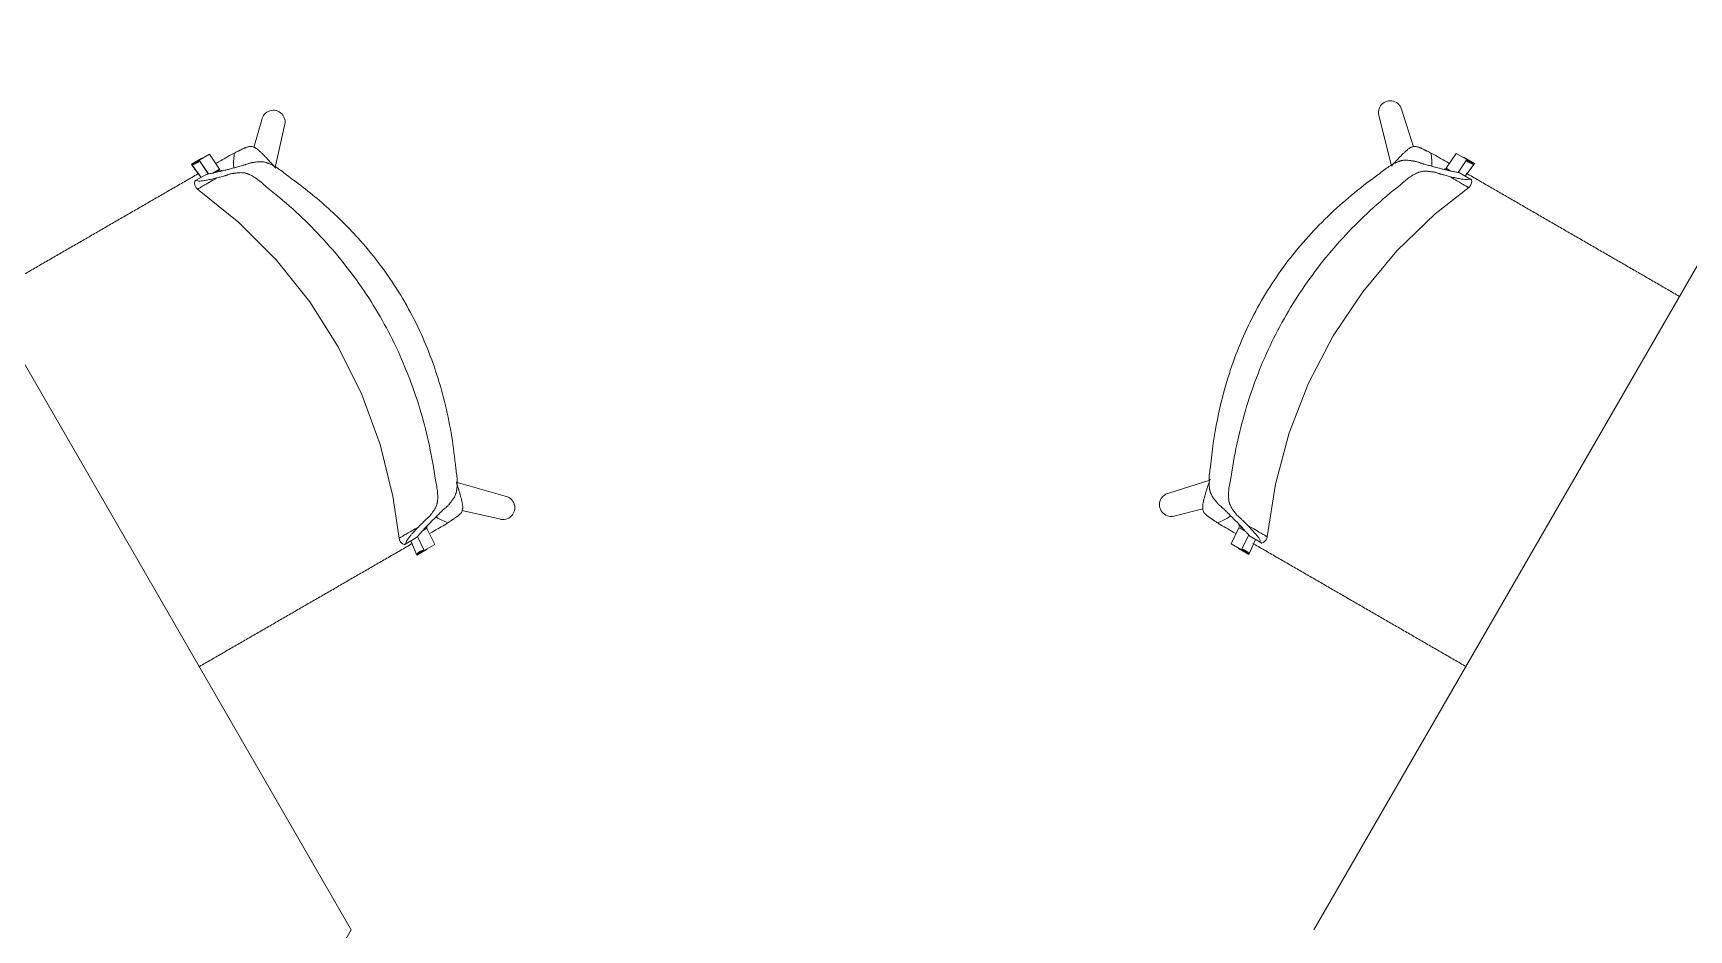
# Model space of a CAD drawing. Header units: millimetres. Extents: x 155927 to 326028, y -36033 to 97293.
# Drawn here: x 176197 to 178037, y 18002 to 18998 of the extents above; entities that cross this region are included whole.
import ezdxf

# ---------------------------------------------------------------- set-up
doc = ezdxf.new("R2010")
doc.units = ezdxf.units.MM
doc.header["$MEASUREMENT"] = 0
doc.layers.add('I-FURN', color=8, linetype='CONTINUOUS', lineweight=9)

msp = doc.modelspace()

# ---------------------------------------------------------------- linework, layer by layer
at = {"layer": 'I-FURN'}
for p, q in [((176550.3, 18002), (175975.3, 18997.9)), ((178195.3, 18997.9), (177620.3, 18002)), ((176451, 18901.6), (176442.3, 18871)), ((177692.8, 18905.2), (177706.6, 18850.3)), ((177730.8, 18871.5), (177717.9, 18912.3)), ((176465.9, 18848.6), (176476.3, 18895.2)), ((176381.4, 18856.8), (176393, 18863.5)), ((176393, 18863.5), (176404.1, 18846.9)), ((177767.4, 18847.8), (177778.5, 18864.3)), ((177778.5, 18864.3), (177790.1, 18857.6)), ((176384.4, 18858.9), (176372.9, 18852.3)), ((176372.9, 18852.3), (176383.8, 18837.6)), ((176373.3, 18851.4), (176383.7, 18837.6)), ((176391.7, 18841.6), (176381.4, 18856.8)), ((176391.6, 18841.6), (176381.9, 18856)), ((176404.1, 18846.9), (176396.5, 18842.5)), ((176404.6, 18846.1), (176399.5, 18843.2)), ((177769.5, 18845.4), (177766.9, 18846.9)), ((177772.5, 18844.8), (177767.4, 18847.8)), ((177790.1, 18857.6), (177780.4, 18843.2)), ((177781.9, 18842.9), (177793.7, 18836.1)), ((177798.7, 18853.1), (177787.1, 18859.7)), ((177788.3, 18839.2), (177798.7, 18853.1)), ((177788.4, 18839.2), (177798.2, 18852.3)), ((176376.3, 18831.3), (176376.5, 18833.4)), ((176376.7, 18829), (176376.3, 18831.3)), ((176377.3, 18827.6), (176376.7, 18829)), ((176378.3, 18826.1), (176377.3, 18827.6)), ((176390.1, 18841.3), (176378.3, 18834.5)), ((176379.7, 18824.7), (176378.3, 18826.1)), ((176379.7, 18824.7), (176425.7, 18787.6)), ((177755.2, 18797.1), (177792.3, 18826.4)), ((177792.3, 18826.4), (177793.6, 18827.7)), ((177793.6, 18827.7), (177794.7, 18829.3)), ((177794.7, 18829.3), (177795.2, 18830.7)), ((177795.2, 18830.7), (177795.6, 18832.9)), ((177795.6, 18832.9), (177795.5, 18835.1)), ((176425.7, 18787.6), (176467.4, 18745.8)), ((177712.5, 18756.1), (177755.2, 18797.1)), ((177674.6, 18710.8), (177712.5, 18756.1)), ((176467.4, 18745.8), (176504.4, 18699.6)), ((176504.4, 18699.6), (176536.1, 18649.7)), ((177641.8, 18661.6), (177674.6, 18710.8)), ((177614.4, 18609.1), (177641.8, 18661.6)), ((176536.1, 18649.7), (176562.3, 18596.7)), ((177592.9, 18554.1), (177614.4, 18609.1)), ((176562.3, 18596.7), (176582.6, 18541.2)), ((177577.5, 18497), (177592.9, 18554.1)), ((176582.6, 18541.2), (176596.8, 18483.8)), ((176721.6, 18483.7), (176667.1, 18499.2)), ((177504.6, 18501.4), (177459.1, 18487.1)), ((177568.4, 18438.6), (177577.5, 18497)), ((176596.8, 18483.8), (176603.6, 18437)), ((176673.4, 18467.7), (176715.2, 18458.4)), ((177466.2, 18462), (177497, 18469.7)), ((176603.6, 18437), (176604, 18435.1)), ((176623.1, 18437.7), (176611.3, 18430.9)), ((176631.7, 18423.2), (176624.1, 18438.9)), ((176629.4, 18444.9), (176634.5, 18447.8)), ((176631.5, 18447.2), (176634.1, 18448.7)), ((176634.5, 18447.8), (176643.3, 18429.9)), ((177528.2, 18430.8), (177537, 18448.7)), ((177537, 18448.7), (177544.6, 18444.3)), ((177537.5, 18449.5), (177542.6, 18446.5)), ((177547.8, 18440.6), (177539.7, 18424.1)), ((177547.9, 18440.5), (177540.2, 18424.9)), ((177548.9, 18439.4), (177560.7, 18432.5)), ((177568.4, 18438.6), (177567.9, 18436.8)), ((176604, 18435.1), (176604.9, 18433.4)), ((176604.9, 18433.4), (176605.8, 18432.3)), ((176605.8, 18432.3), (176607.6, 18430.8)), ((176607.6, 18430.8), (176609.5, 18429.9)), ((176616.6, 18434), (176623, 18418.9)), ((176616.7, 18434), (176623.5, 18418.1)), ((176623.5, 18418.1), (176635, 18424.8)), ((176643.3, 18429.9), (176631.7, 18423.2)), ((177539.7, 18424.1), (177528.2, 18430.8)), ((177536.4, 18425.6), (177548, 18418.9)), ((177548, 18418.9), (177555.2, 18435.7)), ((177548.5, 18419.8), (177555.3, 18435.7)), ((177564.4, 18432.4), (177562.5, 18431.5)), ((177566.1, 18433.9), (177564.4, 18432.4)), ((177567.1, 18435.1), (177566.1, 18433.9)), ((177567.9, 18436.8), (177567.1, 18435.1)), ((175975.4, 17006.1), (176550.3, 18002))]:
    msp.add_line(p, q, dxfattribs=at)
for centre, start, end in [((177705.1, 18909.6), 11.9662, 199.5824), ((176463.9, 18899.2), 341.9896, 169.6059), ((176719.2, 18470.8), 251.9662, 79.5824), ((177461.8, 18474.3), 101.9896, 289.6059)]:
    msp.add_arc(centre, 13.1, start, end, dxfattribs=at)
for centre, major_axis, start_param, end_param in [((177790.7, 18876.7), (-8.7, -15.1), 0.238848, 0.322489), ((176369.3, 18869.2), (-8.7, 15.1), 2.819103, 3.398599), ((176369.7, 18868.4), (-8.7, 15.1), 2.819103, 3.398599), ((176380.8, 18875.9), (-8.7, 15.1), 2.819103, 2.902745), ((177801.7, 18869.2), (-8.7, -15.1), 6.026179, 6.605675), ((177802.2, 18870), (-8.7, -15.1), 6.026179, 6.605675), ((176636, 18407.4), (-8.7, 15.1), 6.026179, 6.605675), ((176636.4, 18406.5), (-8.7, 15.1), 6.026179, 6.605675), ((177535.1, 18407.4), (-8.7, -15.1), 2.819103, 3.398599), ((177535.6, 18408.2), (-8.7, -15.1), 2.819103, 3.398599)]:
    msp.add_ellipse(centre, major_axis=major_axis, ratio=0.978487, start_param=start_param, end_param=end_param, dxfattribs=at)
for points in [[(176400.9, 18853.6), (176406.6, 18856.9), (176412, 18860), (176417.3, 18863.1)], [(176417.3, 18863.1), (176417.9, 18863.4), (176419, 18864), (176420.2, 18864.5), (176420.8, 18864.8)], [(177750.3, 18864.8), (177750.8, 18864.5), (177752, 18864), (177753.1, 18863.4), (177753.7, 18863.1)], [(177753.7, 18863.1), (177759, 18860), (177764.5, 18856.9), (177770.1, 18853.6)], [(176390.1, 18841.3), (176391.2, 18841.5), (176393.6, 18841.9), (176396.2, 18842.4), (176397.5, 18842.7)], [(176466.7, 18847.8), (176465.9, 18848.8), (176465.1, 18849.7), (176464.3, 18850.7)], [(176464.3, 18850.7), (176465.1, 18849.7), (176465.9, 18848.8), (176466.6, 18847.9)], [(177774.5, 18844.4), (177775.8, 18844.1), (177778.4, 18843.6), (177780.7, 18843.1), (177781.9, 18842.9)], [(176378.3, 18834.5), (176377.8, 18834.2), (176377.1, 18833.8), (176376.5, 18833.4), (176376.4, 18833.4), (176376.8, 18833.6), (176377.2, 18833.8)], [(176401.3, 18837.2), (176399.3, 18836.7), (176395.4, 18835.7), (176390.3, 18834.7), (176385.9, 18833.9), (176382.3, 18833.5), (176379.7, 18833.7), (176378.7, 18834.2), (176378.3, 18834.5)], [(177793.7, 18836.1), (177793.3, 18835.8), (177792.2, 18835.4), (177789.6, 18835.2), (177786.1, 18835.5), (177781.7, 18836.3), (177776.5, 18837.4), (177772.7, 18838.3), (177770.7, 18838.9)], [(177794.8, 18835.5), (177795.1, 18835.3), (177795.5, 18835), (177795.4, 18835.1), (177794.9, 18835.4), (177794.2, 18835.8), (177793.7, 18836.1)], [(177504.9, 18502.4), (177504.5, 18501.2), (177504.1, 18500.1), (177503.7, 18498.9)], [(177503.7, 18498.9), (177504.1, 18500), (177504.5, 18501.2), (177504.9, 18502.4)], [(176617.6, 18441.3), (176618.6, 18442.5), (176620.9, 18445.1), (176623.7, 18448), (176625.2, 18449.4)], [(176628.1, 18443.4), (176627.1, 18442.4), (176625.4, 18440.4), (176623.8, 18438.6), (176623.1, 18437.7)], [(176654.6, 18452), (176649.3, 18449), (176643.9, 18445.8), (176638.2, 18442.5)], [(176657.9, 18454.1), (176657.3, 18453.8), (176656.3, 18453.1), (176655.2, 18452.4), (176654.6, 18452)], [(177516.4, 18452), (177515.8, 18452.4), (177514.7, 18453.1), (177513.7, 18453.8), (177513.1, 18454.1)], [(177532.7, 18442.6), (177527.1, 18445.8), (177521.7, 18449), (177516.4, 18452)], [(177548.9, 18439.4), (177548.1, 18440.2), (177546.6, 18442.1), (177544.8, 18444), (177543.9, 18445)], [(177546.8, 18451.1), (177548.3, 18449.6), (177551, 18446.8), (177554.5, 18442.8), (177557.4, 18439.4), (177559.5, 18436.5), (177560.6, 18434.2), (177560.7, 18433), (177560.7, 18432.5)], [(176610.2, 18430.2), (176609.8, 18430.1), (176609.4, 18429.8), (176609.5, 18429.9), (176610.1, 18430.2), (176610.8, 18430.6), (176611.3, 18430.9)], [(177560.7, 18432.5), (177561.2, 18432.3), (177561.9, 18431.9), (177562.4, 18431.5), (177562.5, 18431.5), (177562.1, 18431.7), (177561.8, 18431.9)]]:
    msp.add_open_spline(points, degree=3, dxfattribs=at)
for points, knots in [([(176420.8, 18864.8), (176420.3, 18862.4), (176419.8, 18857.7), (176419.7, 18852.2), (176419.9, 18849.1), (176420, 18848.2)], [0, 0, 0, 0, 0.02777778, 0.05555556, 0.06696683, 0.06696683, 0.06696683, 0.06696683]), ([(176420.8, 18864.8), (176421.7, 18865.3), (176423.2, 18866.1), (176424.9, 18866.9), (176425.9, 18867.4), (176426.7, 18867.8), (176427.4, 18868.1), (176428.3, 18868.6), (176429.4, 18869.1), (176430.5, 18869.6), (176431.3, 18870), (176431.8, 18870.2), (176432.2, 18870.4), (176432.5, 18870.5), (176433, 18870.7), (176433.9, 18871), (176435, 18871.5), (176436.3, 18871.8), (176437.6, 18872.1), (176439, 18872.1), (176440.5, 18872), (176441.7, 18871.6), (176442.7, 18871.1), (176443.4, 18870.8), (176444.1, 18870.4), (176445.1, 18869.8), (176446.2, 18868.9), (176447.6, 18867.8), (176449, 18866.5), (176450.4, 18865.3), (176451.5, 18864.2), (176452.7, 18863), (176453.9, 18861.8), (176455.2, 18860.4), (176457, 18858.6), (176460.1, 18855.3), (176462.7, 18852.4), (176464.3, 18850.7)], [0, 0, 0, 0, 0.0625, 0.09375, 0.109375, 0.125, 0.140625, 0.15625, 0.1875, 0.21875, 0.234375, 0.242188, 0.25, 0.257812, 0.265625, 0.28125, 0.3125, 0.34375, 0.375, 0.40625, 0.4375, 0.46875, 0.484375, 0.5, 0.515625, 0.53125, 0.5625, 0.59375, 0.625, 0.65625, 0.6875, 0.71875, 0.75, 0.78125, 0.8125, 0.875, 1, 1, 1, 1]), ([(177706.8, 18850.7), (177708.4, 18852.4), (177710.9, 18855.3), (177714, 18858.6), (177715.8, 18860.4), (177717.1, 18861.8), (177718.3, 18863), (177719.5, 18864.2), (177720.7, 18865.3), (177722, 18866.5), (177723.4, 18867.8), (177724.8, 18868.9), (177726, 18869.8), (177726.9, 18870.4), (177727.6, 18870.8), (177728.3, 18871.1), (177729.3, 18871.6), (177730.6, 18872), (177732, 18872.1), (177733.4, 18872.1), (177734.7, 18871.8), (177736, 18871.5), (177737.2, 18871), (177738, 18870.7), (177738.5, 18870.5), (177738.8, 18870.4), (177739.2, 18870.2), (177739.7, 18870), (177740.5, 18869.6), (177741.6, 18869.1), (177742.7, 18868.6), (177743.6, 18868.1), (177744.3, 18867.8), (177745.1, 18867.4), (177746.1, 18866.9), (177747.8, 18866.1), (177749.3, 18865.3), (177750.3, 18864.8)], [0, 0, 0, 0, 0.125, 0.1875, 0.21875, 0.25, 0.28125, 0.3125, 0.34375, 0.375, 0.40625, 0.4375, 0.46875, 0.484375, 0.5, 0.515625, 0.53125, 0.5625, 0.59375, 0.625, 0.65625, 0.6875, 0.71875, 0.734375, 0.742188, 0.75, 0.757812, 0.765625, 0.78125, 0.8125, 0.84375, 0.859375, 0.875, 0.890625, 0.90625, 0.9375, 1, 1, 1, 1]), ([(177751.2, 18849.7), (177751.2, 18850.1), (177751.3, 18852.7), (177751.3, 18857.7), (177750.7, 18862.4), (177750.3, 18864.8)], [0.93933321, 0.93933321, 0.93933321, 0.93933321, 0.94444444, 0.97222222, 1, 1, 1, 1]), ([(176143.9, 18705.2), (176144.1, 18705.3), (176148.5, 18707.9), (176157.5, 18713.1), (176170.7, 18720.7), (176183.8, 18728.3), (176194.7, 18734.6), (176203.5, 18739.6), (176210.1, 18743.5), (176216.7, 18747.3), (176225.4, 18752.3), (176236.1, 18758.5), (176246.8, 18764.6), (176255.4, 18769.6), (176262, 18773.4), (176268.5, 18777.2), (176277.2, 18782.2), (176287.9, 18788.4), (176298.7, 18794.6), (176307.5, 18799.7), (176314.1, 18803.5), (176320.8, 18807.4), (176329.5, 18812.4), (176340.3, 18818.6), (176353.4, 18826.2), (176366.7, 18833.9), (176376, 18839.3), (176380.9, 18842), (176381.3, 18842.3)], [-0.751114, -0.751114, -0.751114, -0.751114, -0.75, -0.7142857, -0.6785714, -0.6428571, -0.6071429, -0.5892857, -0.5714286, -0.5535714, -0.5357143, -0.5, -0.4642857, -0.4464286, -0.4285714, -0.4107143, -0.3928571, -0.3571429, -0.3214286, -0.3035714, -0.2857143, -0.2678571, -0.25, -0.2142857, -0.1785714, -0.1428571, -0.1071429, -0.103964, -0.103964, -0.103964, -0.103964]), ([(176397.5, 18842.7), (176399.5, 18843.1), (176402.8, 18843.8), (176407.9, 18845.1), (176412, 18846.1), (176416.2, 18847.2), (176420.7, 18848.5), (176424.7, 18849.6), (176428.1, 18850.5), (176430.2, 18851), (176431.9, 18851.6), (176433.5, 18852.1), (176435.1, 18852.7), (176436.8, 18853.3), (176438.1, 18853.7), (176439.3, 18854), (176440.2, 18854.1), (176440.8, 18854.2), (176441.2, 18854.2), (176441.6, 18854.3), (176442.1, 18854.4), (176443.1, 18854.5), (176444.5, 18854.7), (176446.3, 18855), (176448.1, 18855.1), (176450.1, 18855.2), (176452.1, 18855.1), (176453.9, 18854.8), (176455.3, 18854.5), (176456, 18854.2), (176456.6, 18854), (176457.2, 18853.8), (176458, 18853.5), (176459.4, 18853), (176461.5, 18852), (176464.2, 18850.7), (176467.7, 18848.6), (176472.4, 18845.4), (176476.4, 18842.2), (176478.4, 18840.5)], [0, 0, 0, 0, 0.142857, 0.214286, 0.285714, 0.357143, 0.428571, 0.5, 0.535714, 0.571429, 0.589286, 0.607143, 0.642857, 0.660714, 0.678571, 0.696429, 0.705357, 0.709821, 0.714286, 0.71875, 0.723214, 0.732143, 0.75, 0.767857, 0.785714, 0.803571, 0.821429, 0.839286, 0.848214, 0.852679, 0.857143, 0.861607, 0.866071, 0.875, 0.892857, 0.910714, 0.928571, 0.964286, 1, 1, 1, 1]), ([(176455.9, 18827.4), (176454, 18829.2), (176450.4, 18832.5), (176446, 18835.8), (176442.7, 18838), (176440.2, 18839.5), (176438.2, 18840.5), (176436.8, 18841.1), (176436.1, 18841.4), (176435.5, 18841.6), (176434.9, 18841.9), (176434.2, 18842.1), (176432.9, 18842.5), (176431.1, 18842.8), (176429, 18843), (176427.1, 18843), (176425.2, 18842.8), (176423.4, 18842.6), (176422, 18842.5), (176421.1, 18842.4), (176420.5, 18842.3), (176420.2, 18842.3), (176419.8, 18842.2), (176419.3, 18842.2), (176418.5, 18842.1), (176417.4, 18841.9), (176416.2, 18841.6), (176414.8, 18841.1), (176413.4, 18840.6), (176412, 18840.1), (176410.8, 18839.7), (176409.6, 18839.4), (176408, 18839), (176405.3, 18838.2), (176402.9, 18837.6), (176401.3, 18837.2)], [0, 0, 0, 0, 0.0625, 0.125, 0.15625, 0.1875, 0.21875, 0.234375, 0.242188, 0.25, 0.257812, 0.265625, 0.28125, 0.3125, 0.34375, 0.375, 0.40625, 0.4375, 0.46875, 0.484375, 0.492188, 0.5, 0.507812, 0.515625, 0.53125, 0.5625, 0.59375, 0.625, 0.6875, 0.71875, 0.75, 0.78125, 0.8125, 0.875, 1, 1, 1, 1]), ([(176407.1, 18844.9), (176406.7, 18845.1), (176405.8, 18845.6), (176404.9, 18845.9), (176404.5, 18846.1)], [-0.5281276, -0.5281276, -0.5281276, -0.5281276, -0.3333333, -0.1189454, -0.1189454, -0.1189454, -0.1189454]), ([(177505.4, 18516.3), (177507, 18533.9), (177512, 18568.9), (177526.8, 18626.1), (177551.7, 18686.3), (177589.9, 18746.1), (177629.6, 18789.9), (177665.1, 18821.1), (177683.9, 18835.3), (177693.5, 18842.1)], [-1, -1, -1, -1, -0.863636, -0.727273, -0.545455, -0.363636, -0.181818, -0.090909, 0, 0, 0, 0]), ([(177693.5, 18842.1), (177695.6, 18843.9), (177699.5, 18847), (177704.2, 18850.2), (177707.8, 18852.3), (177710.4, 18853.7), (177712.5, 18854.6), (177713.9, 18855.2), (177714.7, 18855.5), (177715.3, 18855.7), (177715.9, 18855.9), (177716.7, 18856.1), (177718, 18856.5), (177719.9, 18856.7), (177721.9, 18856.9), (177723.9, 18856.8), (177725.7, 18856.6), (177727.5, 18856.4), (177728.9, 18856.1), (177729.8, 18856), (177730.4, 18855.9), (177730.8, 18855.9), (177731.2, 18855.8), (177731.7, 18855.8), (177732.6, 18855.6), (177733.8, 18855.3), (177735.2, 18855), (177736.8, 18854.4), (177738.5, 18853.8), (177740.1, 18853.2), (177741.3, 18852.8), (177742.6, 18852.5), (177744.3, 18852), (177747.2, 18851.2), (177751.3, 18850.1), (177755.8, 18848.9), (177760, 18847.8), (177764.1, 18846.7), (177767.9, 18845.8), (177771.4, 18845), (177773.5, 18844.6), (177774.5, 18844.4)], [0, 0, 0, 0, 0.035714, 0.071429, 0.089286, 0.107143, 0.125, 0.133929, 0.138393, 0.142857, 0.147321, 0.151786, 0.160714, 0.178571, 0.196429, 0.214286, 0.232143, 0.25, 0.267857, 0.276786, 0.28125, 0.285714, 0.290179, 0.294643, 0.303571, 0.321429, 0.339286, 0.357143, 0.392857, 0.410714, 0.428571, 0.446429, 0.464286, 0.5, 0.571429, 0.642857, 0.714286, 0.785714, 0.857143, 0.928571, 1, 1, 1, 1]), ([(177770.7, 18838.9), (177769.1, 18839.3), (177766.7, 18839.9), (177763.9, 18840.6), (177762.3, 18841), (177761.1, 18841.4), (177760, 18841.7), (177758.5, 18842.2), (177757.2, 18842.7), (177755.7, 18843.2), (177754.6, 18843.5), (177753.5, 18843.7), (177752.7, 18843.8), (177752.2, 18843.9), (177751.8, 18843.9), (177751.4, 18844), (177750.9, 18844), (177750, 18844.1), (177748.6, 18844.3), (177746.8, 18844.5), (177744.9, 18844.6), (177742.9, 18844.6), (177740.9, 18844.5), (177739.1, 18844.1), (177737.8, 18843.8), (177737, 18843.5), (177736.5, 18843.3), (177735.9, 18843.1), (177735.1, 18842.7), (177733.8, 18842.1), (177731.8, 18841.1), (177729.3, 18839.7), (177725.9, 18837.5), (177721.6, 18834.2), (177718, 18830.9), (177716.1, 18829.1)], [0, 0, 0, 0, 0.125, 0.1875, 0.21875, 0.25, 0.28125, 0.3125, 0.375, 0.40625, 0.4375, 0.46875, 0.484375, 0.492188, 0.5, 0.507812, 0.515625, 0.53125, 0.5625, 0.59375, 0.625, 0.65625, 0.6875, 0.71875, 0.734375, 0.742188, 0.75, 0.757812, 0.765625, 0.78125, 0.8125, 0.84375, 0.875, 0.9375, 1, 1, 1, 1]), ([(177767.4, 18847.7), (177767, 18847.6), (177766.2, 18847.2), (177765.3, 18846.8), (177764.9, 18846.6)], [-0.8741323, -0.8741323, -0.8741323, -0.8741323, -0.6666667, -0.4718724, -0.4718724, -0.4718724, -0.4718724]), ([(177789.7, 18842.3), (177790.3, 18841.9), (177793.1, 18840.3), (177798.2, 18837.4), (177805, 18833.5), (177811.7, 18829.6), (177820.4, 18824.6), (177831.1, 18818.4), (177841.7, 18812.3), (177850.3, 18807.3), (177856.9, 18803.5), (177863.5, 18799.7), (177872.2, 18794.7), (177882.9, 18788.5), (177895.8, 18781), (177908.9, 18773.5), (177922.1, 18765.9), (177935, 18758.4), (177945.9, 18752.1), (177954.6, 18747.1), (177961.2, 18743.3), (177967.8, 18739.5), (177976.5, 18734.5), (177987.3, 18728.2), (177998.1, 18722), (178006.8, 18716.9), (178013.4, 18713.1), (178020, 18709.3), (178024.4, 18706.8), (178026.7, 18705.5), (178026.8, 18705.4)], [-0.8977274, -0.8977274, -0.8977274, -0.8977274, -0.8928571, -0.875, -0.8571429, -0.8392857, -0.8214286, -0.7857143, -0.75, -0.7321429, -0.7142857, -0.6964286, -0.6785714, -0.6428571, -0.6071429, -0.5714286, -0.5357143, -0.5, -0.4642857, -0.4464286, -0.4285714, -0.4107143, -0.3928571, -0.3571429, -0.3214286, -0.3035714, -0.2857143, -0.2678571, -0.25, -0.2492433, -0.2492433, -0.2492433, -0.2492433]), ([(176379.7, 18824.7), (176379.7, 18824.7), (176379.8, 18824.8), (176380.3, 18825.1), (176381, 18825.5), (176382.8, 18826.5), (176386.2, 18828.5), (176392.4, 18832.1), (176398.1, 18835.3), (176401.3, 18837.2)], [0.3374293, 0.3374293, 0.3374293, 0.3374293, 0.3888889, 0.4444444, 0.5138889, 0.5833333, 0.7222222, 0.8611111, 1, 1, 1, 1]), ([(176644, 18501.6), (176642.2, 18514.3), (176637.8, 18539.7), (176625.2, 18589.6), (176602.3, 18650), (176563.5, 18717.1), (176522.7, 18767.1), (176485.7, 18803), (176466, 18819.5), (176455.9, 18827.4)], [-1, -1, -1, -1, -0.9, -0.8, -0.6, -0.4, -0.2, -0.1, 0, 0, 0, 0]), ([(176478.4, 18840.5), (176492.9, 18830.3), (176520.8, 18808.4), (176562.9, 18767), (176602.5, 18715.4), (176635.3, 18652.4), (176653.3, 18596.1), (176662.6, 18549.8), (176665.5, 18526.4), (176666.6, 18514.6)], [-1, -1, -1, -1, -0.863636, -0.727273, -0.545455, -0.363636, -0.181818, -0.090909, 0, 0, 0, 0]), ([(177716.1, 18829.1), (177705.9, 18821.2), (177686.2, 18804.7), (177649.3, 18768.7), (177608.4, 18718.7), (177569.7, 18651.6), (177546.8, 18591.3), (177534.2, 18541.3), (177529.7, 18516), (177528, 18503.2)], [-1, -1, -1, -1, -0.9, -0.8, -0.6, -0.4, -0.2, -0.1, 0, 0, 0, 0]), ([(177770.7, 18838.9), (177773.3, 18837.4), (177777.9, 18834.7), (177783.4, 18831.5), (177787.6, 18829.1), (177789.9, 18827.8), (177791.1, 18827.1), (177791.7, 18826.7), (177792.2, 18826.5), (177792.3, 18826.4), (177792.3, 18826.4)], [0, 0, 0, 0, 0.1111111, 0.2222222, 0.3333333, 0.4444444, 0.5, 0.5555556, 0.6111111, 0.6625707, 0.6625707, 0.6625707, 0.6625707]), ([(176666.6, 18514.6), (176667.1, 18512), (176667.8, 18507), (176668.2, 18501.3), (176668.3, 18497.1), (176668.1, 18494.2), (176667.9, 18491.9), (176667.7, 18490.4), (176667.5, 18489.6), (176667.4, 18488.9), (176667.3, 18488.3), (176667.1, 18487.5), (176666.7, 18486.2), (176666.1, 18484.5), (176665.1, 18482.7), (176664.1, 18481), (176663, 18479.5), (176661.9, 18478.1), (176661, 18477), (176660.4, 18476.2), (176660.1, 18475.8), (176659.9, 18475.5), (176659.6, 18475.1), (176659.3, 18474.7), (176658.7, 18474), (176657.9, 18473.1), (176656.9, 18472.1), (176655.5, 18471), (176654.2, 18469.9), (176652.9, 18468.8), (176651.9, 18467.9), (176651, 18466.9), (176649.7, 18465.7), (176647.6, 18463.6), (176644.6, 18460.6), (176641.3, 18457.3), (176638.2, 18454.2), (176635.3, 18451.2), (176632.5, 18448.4), (176630.1, 18445.8), (176628.7, 18444.2), (176628.1, 18443.4)], [0, 0, 0, 0, 0.035714, 0.071429, 0.089286, 0.107143, 0.125, 0.133929, 0.138393, 0.142857, 0.147321, 0.151786, 0.160714, 0.178571, 0.196429, 0.214286, 0.232143, 0.25, 0.267857, 0.276786, 0.28125, 0.285714, 0.290179, 0.294643, 0.303571, 0.321429, 0.339286, 0.357143, 0.392857, 0.410714, 0.428571, 0.446429, 0.464286, 0.5, 0.571429, 0.642857, 0.714286, 0.785714, 0.857143, 0.928571, 1, 1, 1, 1]), ([(177543.9, 18445), (177542.6, 18446.6), (177540.3, 18449.1), (177536.7, 18452.9), (177533.7, 18455.9), (177530.6, 18459), (177527.3, 18462.3), (177524.4, 18465.2), (177521.9, 18467.7), (177520.3, 18469.2), (177519.1, 18470.4), (177517.8, 18471.5), (177516.4, 18472.6), (177515.1, 18473.8), (177514.1, 18474.8), (177513.3, 18475.7), (177512.7, 18476.4), (177512.4, 18476.8), (177512.1, 18477.1), (177511.9, 18477.4), (177511.5, 18477.9), (177510.9, 18478.6), (177510, 18479.8), (177508.9, 18481.2), (177507.8, 18482.7), (177506.8, 18484.3), (177505.9, 18486.2), (177505.2, 18487.9), (177504.9, 18489.2), (177504.7, 18490), (177504.5, 18490.6), (177504.4, 18491.2), (177504.3, 18492), (177504.1, 18493.6), (177503.8, 18495.9), (177503.7, 18498.8), (177503.7, 18503), (177504.1, 18508.6), (177504.9, 18513.6), (177505.4, 18516.3)], [0, 0, 0, 0, 0.142857, 0.214286, 0.285714, 0.357143, 0.428571, 0.5, 0.535714, 0.571429, 0.589286, 0.607143, 0.642857, 0.660714, 0.678571, 0.696429, 0.705357, 0.709821, 0.714286, 0.71875, 0.723214, 0.732143, 0.75, 0.767857, 0.785714, 0.803571, 0.821429, 0.839286, 0.848214, 0.852679, 0.857143, 0.861607, 0.866071, 0.875, 0.892857, 0.910714, 0.928571, 0.964286, 1, 1, 1, 1]), ([(176625.2, 18449.4), (176626.3, 18450.6), (176628, 18452.4), (176630.1, 18454.4), (176631.2, 18455.6), (176632.1, 18456.5), (176633, 18457.3), (176634.1, 18458.3), (176635.3, 18459.2), (176636.4, 18460.2), (176637.3, 18461.1), (176638, 18461.9), (176638.5, 18462.5), (176638.8, 18462.9), (176639, 18463.2), (176639.2, 18463.6), (176639.5, 18464), (176640.1, 18464.7), (176640.9, 18465.9), (176642, 18467.3), (176643, 18468.9), (176644, 18470.6), (176644.9, 18472.4), (176645.5, 18474.2), (176645.9, 18475.5), (176646, 18476.3), (176646.1, 18476.9), (176646.2, 18477.5), (176646.3, 18478.3), (176646.5, 18479.8), (176646.6, 18482), (176646.6, 18484.8), (176646.3, 18488.9), (176645.6, 18494.3), (176644.6, 18499.1), (176644, 18501.6)], [0, 0, 0, 0, 0.125, 0.1875, 0.21875, 0.25, 0.28125, 0.3125, 0.375, 0.40625, 0.4375, 0.46875, 0.484375, 0.492188, 0.5, 0.507812, 0.515625, 0.53125, 0.5625, 0.59375, 0.625, 0.65625, 0.6875, 0.71875, 0.734375, 0.742188, 0.75, 0.757812, 0.765625, 0.78125, 0.8125, 0.84375, 0.875, 0.9375, 1, 1, 1, 1]), ([(176667.4, 18498.9), (176668.1, 18496.6), (176669.3, 18493), (176670.6, 18488.6), (176671.3, 18486.2), (176671.8, 18484.4), (176672.3, 18482.7), (176672.7, 18481.1), (176673.1, 18479.5), (176673.5, 18477.8), (176673.9, 18475.9), (176674.2, 18474.1), (176674.3, 18472.7), (176674.4, 18471.6), (176674.4, 18470.8), (176674.3, 18470), (176674.2, 18468.9), (176673.9, 18467.6), (176673.3, 18466.3), (176672.6, 18465.1), (176671.7, 18464.1), (176670.7, 18463.2), (176669.8, 18462.4), (176669.1, 18461.8), (176668.7, 18461.5), (176668.4, 18461.3), (176668.1, 18461), (176667.6, 18460.7), (176666.9, 18460.2), (176665.9, 18459.5), (176664.9, 18458.8), (176664.1, 18458.2), (176663.4, 18457.8), (176662.7, 18457.3), (176661.8, 18456.7), (176660.2, 18455.6), (176658.8, 18454.7), (176657.9, 18454.1)], [0, 0, 0, 0, 0.125, 0.1875, 0.21875, 0.25, 0.28125, 0.3125, 0.34375, 0.375, 0.40625, 0.4375, 0.46875, 0.484375, 0.5, 0.515625, 0.53125, 0.5625, 0.59375, 0.625, 0.65625, 0.6875, 0.71875, 0.734375, 0.742188, 0.75, 0.757812, 0.765625, 0.78125, 0.8125, 0.84375, 0.859375, 0.875, 0.890625, 0.90625, 0.9375, 1, 1, 1, 1]), ([(177513.1, 18454.1), (177512.2, 18454.7), (177510.8, 18455.6), (177509.2, 18456.7), (177508.3, 18457.3), (177507.6, 18457.8), (177506.9, 18458.2), (177506.1, 18458.8), (177505.1, 18459.5), (177504.1, 18460.2), (177503.4, 18460.7), (177503, 18461), (177502.6, 18461.3), (177502.3, 18461.5), (177501.9, 18461.8), (177501.2, 18462.4), (177500.3, 18463.2), (177499.3, 18464.1), (177498.4, 18465.1), (177497.7, 18466.3), (177497.1, 18467.6), (177496.8, 18468.9), (177496.7, 18470), (177496.7, 18470.8), (177496.7, 18471.6), (177496.7, 18472.7), (177496.9, 18474.1), (177497.1, 18475.9), (177497.5, 18477.8), (177497.9, 18479.5), (177498.3, 18481.1), (177498.7, 18482.7), (177499.2, 18484.4), (177499.7, 18486.2), (177500.4, 18488.6), (177501.8, 18493), (177502.9, 18496.6), (177503.7, 18498.9)], [0, 0, 0, 0, 0.0625, 0.09375, 0.109375, 0.125, 0.140625, 0.15625, 0.1875, 0.21875, 0.234375, 0.242188, 0.25, 0.257812, 0.265625, 0.28125, 0.3125, 0.34375, 0.375, 0.40625, 0.4375, 0.46875, 0.484375, 0.5, 0.515625, 0.53125, 0.5625, 0.59375, 0.625, 0.65625, 0.6875, 0.71875, 0.75, 0.78125, 0.8125, 0.875, 1, 1, 1, 1]), ([(177528, 18503.2), (177527.3, 18500.7), (177526.3, 18495.9), (177525.6, 18490.5), (177525.4, 18486.5), (177525.4, 18483.7), (177525.5, 18481.4), (177525.7, 18479.9), (177525.8, 18479.1), (177525.8, 18478.5), (177525.9, 18477.9), (177526.1, 18477.1), (177526.4, 18475.8), (177527, 18474.1), (177527.9, 18472.2), (177528.9, 18470.5), (177530, 18469), (177531, 18467.5), (177531.9, 18466.4), (177532.4, 18465.6), (177532.7, 18465.2), (177533, 18464.9), (177533.2, 18464.6), (177533.5, 18464.2), (177534, 18463.5), (177534.7, 18462.7), (177535.6, 18461.8), (177536.7, 18460.8), (177537.8, 18459.9), (177539, 18458.9), (177539.9, 18458.1), (177540.7, 18457.2), (177541.9, 18456.1), (177543.9, 18454), (177545.7, 18452.3), (177546.8, 18451.1)], [0, 0, 0, 0, 0.0625, 0.125, 0.15625, 0.1875, 0.21875, 0.234375, 0.242188, 0.25, 0.257812, 0.265625, 0.28125, 0.3125, 0.34375, 0.375, 0.40625, 0.4375, 0.46875, 0.484375, 0.492188, 0.5, 0.507812, 0.515625, 0.53125, 0.5625, 0.59375, 0.625, 0.6875, 0.71875, 0.75, 0.78125, 0.8125, 0.875, 1, 1, 1, 1]), ([(176644.3, 18460.9), (176644.7, 18460.7), (176646.9, 18459.2), (176651.2, 18456.8), (176655.6, 18455), (176657.9, 18454.1)], [0.93933321, 0.93933321, 0.93933321, 0.93933321, 0.94444444, 0.97222222, 1, 1, 1, 1]), ([(177513.1, 18454.1), (177515.5, 18455), (177519.8, 18456.8), (177524.6, 18459.5), (177527.2, 18461.2), (177527.9, 18461.8)], [0, 0, 0, 0, 0.02777778, 0.05555556, 0.06696683, 0.06696683, 0.06696683, 0.06696683]), ([(176625.2, 18449.4), (176622.6, 18447.9), (176617.9, 18445.3), (176612.4, 18442.1), (176608.3, 18439.7), (176606, 18438.4), (176604.8, 18437.6), (176604.1, 18437.3), (176603.7, 18437), (176603.6, 18437), (176603.6, 18437)], [0, 0, 0, 0, 0.1111111, 0.2222222, 0.3333333, 0.4444444, 0.5, 0.5555556, 0.6111111, 0.6625707, 0.6625707, 0.6625707, 0.6625707]), ([(176611.3, 18430.9), (176611.2, 18431.4), (176611.4, 18432.5), (176612.5, 18434.9), (176614.5, 18437.6), (176616.2, 18439.7), (176617.1, 18440.7)], [0, 0, 0, 0, 0.1666667, 0.3333333, 0.5, 0.6422263, 0.6422263, 0.6422263, 0.6422263]), ([(176634.5, 18447.8), (176634.5, 18448.3), (176634.6, 18449.2), (176634.7, 18450.1), (176634.8, 18450.6)], [-0.8741323, -0.8741323, -0.8741323, -0.8741323, -0.6666667, -0.4718724, -0.4718724, -0.4718724, -0.4718724]), ([(177537.2, 18452.3), (177537.2, 18451.8), (177537.3, 18450.8), (177537.4, 18449.9), (177537.5, 18449.4)], [-0.5281276, -0.5281276, -0.5281276, -0.5281276, -0.3333333, -0.1189454, -0.1189454, -0.1189454, -0.1189454]), ([(177568.4, 18438.6), (177568.4, 18438.6), (177568.3, 18438.7), (177567.8, 18438.9), (177567, 18439.4), (177565.3, 18440.4), (177561.9, 18442.3), (177555.7, 18445.9), (177550, 18449.2), (177546.8, 18451.1)], [0.3374293, 0.3374293, 0.3374293, 0.3374293, 0.3888889, 0.4444444, 0.5138889, 0.5833333, 0.7222222, 0.8611111, 1, 1, 1, 1]), ([(176618.6, 18431.2), (176618, 18430.9), (176615.2, 18429.3), (176610.1, 18426.3), (176603.4, 18422.4), (176596.7, 18418.6), (176587.9, 18413.5), (176577.2, 18407.3), (176566.6, 18401.2), (176558, 18396.3), (176551.5, 18392.5), (176544.9, 18388.7), (176536.2, 18383.6), (176525.4, 18377.4), (176512.5, 18370), (176499.4, 18362.4), (176486.3, 18354.8), (176473.3, 18347.3), (176462.5, 18341.1), (176453.8, 18336), (176447.1, 18332.2), (176440.5, 18328.4), (176431.8, 18323.4), (176421.1, 18317.2), (176410.2, 18310.9), (176401.5, 18305.9), (176394.9, 18302.1), (176388.3, 18298.3), (176383.8, 18295.7), (176381.5, 18294.3), (176381.3, 18294.2)], [-0.8977274, -0.8977274, -0.8977274, -0.8977274, -0.8928571, -0.875, -0.8571429, -0.8392857, -0.8214286, -0.7857143, -0.75, -0.7321429, -0.7142857, -0.6964286, -0.6785714, -0.6428571, -0.6071429, -0.5714286, -0.5357143, -0.5, -0.4642857, -0.4464286, -0.4285714, -0.4107143, -0.3928571, -0.3571429, -0.3214286, -0.3035714, -0.2857143, -0.2678571, -0.25, -0.2485148, -0.2485148, -0.2485148, -0.2485148]), ([(177789.5, 18294.3), (177789.4, 18294.4), (177785.1, 18296.9), (177776.2, 18302), (177762.9, 18309.7), (177749.8, 18317.2), (177739, 18323.5), (177730.2, 18328.6), (177723.6, 18332.4), (177717, 18336.2), (177708.3, 18341.2), (177697.6, 18347.4), (177686.9, 18353.6), (177678.3, 18358.5), (177671.7, 18362.3), (177665.2, 18366.1), (177656.5, 18371.1), (177645.7, 18377.3), (177634.9, 18383.6), (177626.2, 18388.6), (177619.5, 18392.5), (177612.9, 18396.3), (177604.2, 18401.3), (177593.4, 18407.6), (177580.3, 18415.1), (177567, 18422.8), (177557.7, 18428.2), (177552.8, 18431), (177552.4, 18431.2)], [-0.7503695, -0.7503695, -0.7503695, -0.7503695, -0.75, -0.7142857, -0.6785714, -0.6428571, -0.6071429, -0.5892857, -0.5714286, -0.5535714, -0.5357143, -0.5, -0.4642857, -0.4464286, -0.4285714, -0.4107143, -0.3928571, -0.3571429, -0.3214286, -0.3035714, -0.2857143, -0.2678571, -0.25, -0.2142857, -0.1785714, -0.1428571, -0.1071429, -0.103964, -0.103964, -0.103964, -0.103964])]:
    msp.add_open_spline(points, degree=3, knots=knots, dxfattribs=at)

doc.saveas('drawing.dxf')
